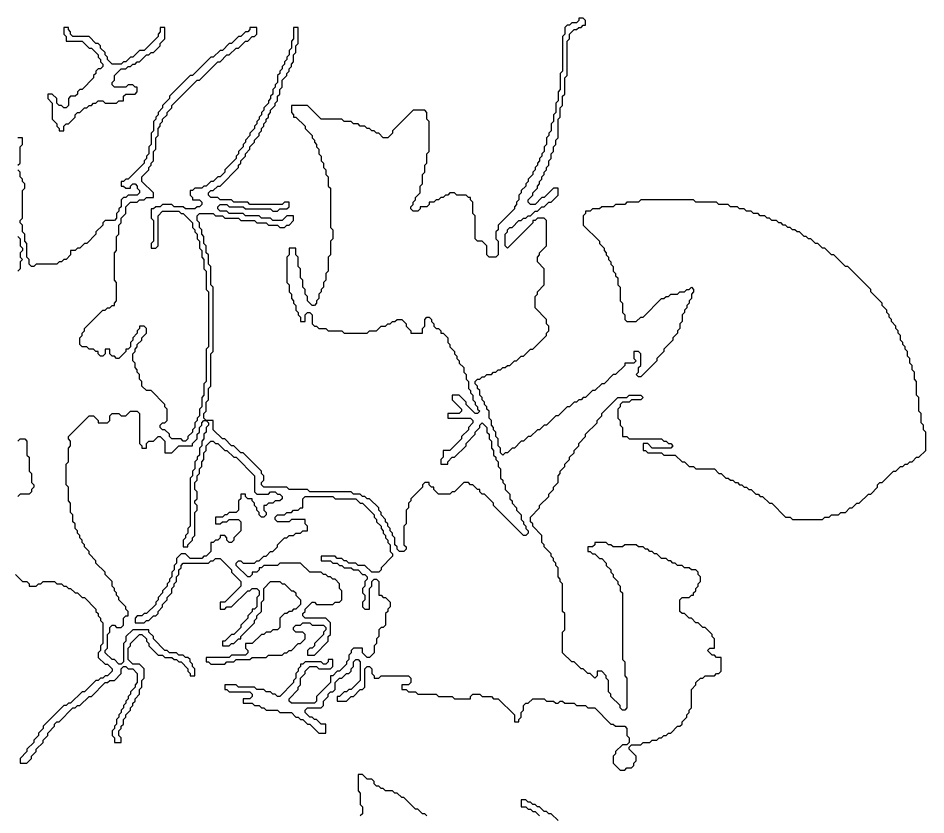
# Model space of a CAD drawing. Header units: metres. Extents: x 0 to 100, y 0 to 128.
# Drawn here: x 84.55 to 94.43, y 13.59 to 22.25 of the extents above; entities that cross this region are included whole.
import ezdxf

# ---------------------------------------------------------------- set-up
doc = ezdxf.new("R2010")
doc.units = ezdxf.units.M

msp = doc.modelspace()

# ---------------------------------------------------------------- linework, layer by layer
for points in [[(84.525, 16.2), (84.6, 16.125), (84.65, 16.125), (84.675, 16.1), (84.675, 16.075), (84.75, 16.075), (84.775, 16.1), (84.8, 16.1), (84.825, 16.125), (84.95, 16.125), (84.975, 16.1), (85.025, 16.1), (85.05, 16.075), (85.075, 16.075), (85.1, 16.05), (85.125, 16.05), (85.175, 16), (85.2, 16), (85.25, 15.95), (85.275, 15.95), (85.4, 15.825), (85.4, 15.8), (85.425, 15.775), (85.425, 15.75), (85.45, 15.725), (85.45, 15.7), (85.475, 15.675), (85.475, 15.45), (85.45, 15.425), (85.45, 15.375), (85.425, 15.35), (85.425, 15.3), (85.5, 15.225), (85.525, 15.225), (85.575, 15.175), (85.575, 15.15), (85.525, 15.1), (85.5, 15.1), (85.475, 15.075), (85.45, 15.075), (85.425, 15.05), (85.4, 15.05), (85.275, 14.925), (85.25, 14.925), (85.125, 14.8), (85.1, 14.8), (85.075, 14.775), (85.05, 14.775), (84.825, 14.55), (84.825, 14.525), (84.775, 14.475), (84.775, 14.45), (84.725, 14.4), (84.725, 14.375), (84.65, 14.3), (84.65, 14.275), (84.575, 14.2), (84.575, 14.15), (84.65, 14.15), (84.7, 14.2), (84.7, 14.225), (84.75, 14.275), (84.75, 14.3), (84.825, 14.375), (84.825, 14.4), (84.875, 14.45), (84.875, 14.475), (84.95, 14.55), (84.95, 14.575), (84.975, 14.6), (85, 14.6), (85.15, 14.75), (85.175, 14.75), (85.2, 14.775), (85.225, 14.775), (85.325, 14.875), (85.35, 14.875), (85.5, 15.025), (85.525, 15.025), (85.55, 15.05), (85.6, 15.05), (85.675, 15.125), (85.675, 15.175), (85.7, 15.2), (85.725, 15.2), (85.75, 15.175), (85.8, 15.175), (85.85, 15.125), (85.85, 15.025), (85.825, 15), (85.825, 14.975), (85.775, 14.925), (85.775, 14.9), (85.75, 14.875), (85.75, 14.85), (85.725, 14.825), (85.725, 14.8), (85.7, 14.775), (85.7, 14.75), (85.675, 14.725), (85.675, 14.7), (85.65, 14.675), (85.65, 14.65), (85.625, 14.625), (85.625, 14.575), (85.6, 14.55), (85.6, 14.525), (85.575, 14.5), (85.575, 14.45), (85.6, 14.425), (85.6, 14.375), (85.675, 14.375), (85.675, 14.425), (85.65, 14.45), (85.65, 14.5), (85.675, 14.525), (85.675, 14.55), (85.7, 14.575), (85.7, 14.625), (85.725, 14.65), (85.725, 14.675), (85.775, 14.725), (85.775, 14.75), (85.8, 14.775), (85.8, 14.8), (85.825, 14.825), (85.825, 14.85), (85.875, 14.9), (85.875, 14.95), (85.9, 14.975), (85.9, 15.05), (85.925, 15.075), (85.925, 15.175), (85.875, 15.225), (85.8, 15.225), (85.75, 15.275), (85.75, 15.4), (85.775, 15.425), (85.775, 15.45), (85.875, 15.55), (85.9, 15.55), (85.95, 15.5), (85.95, 15.475), (85.975, 15.45), (85.975, 15.425), (86.075, 15.325), (86.125, 15.325), (86.15, 15.3), (86.225, 15.3), (86.25, 15.275), (86.275, 15.275), (86.3, 15.25), (86.325, 15.25), (86.4, 15.175), (86.4, 15.15), (86.425, 15.125), (86.425, 15.1), (86.475, 15.1), (86.475, 15.175), (86.45, 15.2), (86.45, 15.225), (86.425, 15.25), (86.425, 15.275), (86.4, 15.3), (86.375, 15.3), (86.35, 15.325), (86.3, 15.325), (86.275, 15.35), (86.2, 15.35), (86.175, 15.375), (86.15, 15.375), (86.025, 15.5), (86.025, 15.525), (85.975, 15.575), (85.975, 15.6), (85.8, 15.6), (85.725, 15.525), (85.725, 15.475), (85.7, 15.45), (85.7, 15.25), (85.675, 15.225), (85.65, 15.225), (85.6, 15.275), (85.575, 15.275), (85.5, 15.35), (85.5, 15.375), (85.525, 15.4), (85.525, 15.55), (85.55, 15.575), (85.55, 15.625), (85.575, 15.65), (85.6, 15.65), (85.625, 15.625), (85.675, 15.625), (85.7, 15.65), (85.7, 15.725), (85.725, 15.75), (85.75, 15.75), (85.75, 15.8), (85.725, 15.825), (85.725, 15.85), (85.65, 15.925), (85.65, 15.95), (85.625, 15.975), (85.625, 16), (85.6, 16.025), (85.6, 16.05), (85.575, 16.075), (85.575, 16.125), (85.5, 16.2), (85.5, 16.225), (85.4, 16.325), (85.4, 16.35), (85.325, 16.425), (85.325, 16.45), (85.275, 16.5), (85.275, 16.525), (85.25, 16.55), (85.25, 16.575), (85.225, 16.6), (85.225, 16.625), (85.2, 16.65), (85.2, 16.675), (85.175, 16.7), (85.175, 16.75), (85.15, 16.775), (85.15, 16.85), (85.125, 16.875), (85.125, 16.975), (85.1, 17), (85.1, 17.15), (85.075, 17.175), (85.075, 17.4), (85.1, 17.425), (85.1, 17.575), (85.125, 17.6), (85.125, 17.65), (85.1, 17.675), (85.1, 17.7), (85.325, 17.925), (85.375, 17.925), (85.425, 17.875), (85.425, 17.85), (85.525, 17.85), (85.55, 17.875), (85.55, 17.925), (85.575, 17.95), (85.65, 17.95), (85.675, 17.925), (85.725, 17.925), (85.775, 17.975), (85.85, 17.975), (85.875, 17.95), (85.875, 17.625), (85.9, 17.6), (85.9, 17.575), (85.95, 17.575), (85.95, 17.625), (85.975, 17.65), (86.025, 17.65), (86.075, 17.7), (86.1, 17.7), (86.15, 17.65), (86.15, 17.525), (86.225, 17.525), (86.3, 17.6), (86.45, 17.6), (86.45, 17.625), (86.5, 17.675), (86.5, 17.725), (86.525, 17.75), (86.525, 17.8), (86.55, 17.825), (86.55, 17.85), (86.575, 17.875), (86.6, 17.875), (86.625, 17.85), (86.625, 17.825), (86.6, 17.8), (86.6, 17.75), (86.575, 17.725), (86.575, 17.675), (86.55, 17.65), (86.55, 17.6), (86.525, 17.575), (86.525, 17.5), (86.5, 17.475), (86.5, 17.45), (86.475, 17.425), (86.475, 17.35), (86.45, 17.325), (86.45, 17.275), (86.425, 17.25), (86.425, 16.725), (86.4, 16.7), (86.4, 16.65), (86.375, 16.625), (86.375, 16.6), (86.35, 16.575), (86.35, 16.5), (86.4, 16.5), (86.4, 16.525), (86.45, 16.575), (86.45, 16.6), (86.475, 16.625), (86.475, 16.875), (86.5, 16.9), (86.5, 16.95), (86.475, 16.975), (86.475, 17), (86.5, 17.025), (86.5, 17.1), (86.475, 17.125), (86.475, 17.2), (86.5, 17.225), (86.5, 17.275), (86.525, 17.3), (86.525, 17.35), (86.55, 17.375), (86.55, 17.425), (86.575, 17.45), (86.575, 17.525), (86.6, 17.55), (86.6, 17.6), (86.65, 17.65), (86.675, 17.65), (86.7, 17.625), (86.725, 17.625), (86.8, 17.55), (86.825, 17.55), (86.9, 17.475), (86.925, 17.475), (87.125, 17.275), (87.125, 17.1), (87.15, 17.075), (87.275, 17.075), (87.3, 17.1), (87.35, 17.1), (87.375, 17.075), (87.4, 17.075), (87.425, 17.05), (87.425, 17.025), (87.4, 17), (87.35, 17), (87.325, 16.975), (87.275, 16.975), (87.25, 16.95), (87.225, 16.95), (87.225, 16.9), (87.25, 16.875), (87.25, 16.85), (87.225, 16.825), (87.2, 16.825), (87.175, 16.85), (87.175, 16.875), (87.15, 16.9), (87.15, 16.925), (87.125, 16.95), (87.125, 16.975), (87.1, 17), (87.1, 17.025), (87.05, 17.025), (87.025, 17.05), (87.025, 17.075), (86.975, 17.075), (86.975, 17.025), (86.95, 17), (86.95, 16.9), (86.925, 16.875), (86.85, 16.875), (86.825, 16.85), (86.8, 16.85), (86.775, 16.825), (86.7, 16.825), (86.7, 16.75), (86.75, 16.75), (86.775, 16.775), (86.825, 16.775), (86.85, 16.8), (86.95, 16.8), (86.975, 16.775), (86.975, 16.675), (86.9, 16.6), (86.9, 16.575), (86.875, 16.55), (86.85, 16.55), (86.825, 16.575), (86.825, 16.6), (86.8, 16.625), (86.75, 16.625), (86.75, 16.6), (86.725, 16.575), (86.7, 16.575), (86.675, 16.55), (86.65, 16.55), (86.65, 16.45), (86.6, 16.4), (86.575, 16.4), (86.55, 16.375), (86.425, 16.375), (86.375, 16.425), (86.325, 16.425), (86.275, 16.375), (86.275, 16.325), (86.25, 16.3), (86.25, 16.25), (86.225, 16.225), (86.225, 16.175), (86.2, 16.15), (86.2, 16.125), (86.175, 16.1), (86.175, 16.075), (86.125, 16.025), (86.125, 16), (86.075, 15.95), (86.075, 15.925), (86.05, 15.9), (86.05, 15.875), (85.95, 15.775), (85.925, 15.775), (85.9, 15.75), (85.85, 15.75), (85.825, 15.725), (85.825, 15.675), (85.925, 15.675), (85.95, 15.7), (85.975, 15.7), (86.025, 15.75), (86.05, 15.75), (86.075, 15.775), (86.075, 15.8), (86.125, 15.85), (86.125, 15.875), (86.175, 15.925), (86.175, 15.95), (86.225, 16), (86.225, 16.05), (86.25, 16.075), (86.25, 16.1), (86.275, 16.125), (86.275, 16.175), (86.3, 16.2), (86.3, 16.25), (86.325, 16.275), (86.325, 16.3), (86.35, 16.325), (86.625, 16.325), (86.65, 16.35), (86.675, 16.35), (86.7, 16.375), (86.75, 16.375), (86.875, 16.25), (86.875, 16.225), (86.975, 16.125), (86.975, 16.075), (86.8, 15.9), (86.75, 15.9), (86.75, 15.825), (86.8, 15.825), (86.825, 15.85), (86.875, 15.85), (87.05, 16.025), (87.075, 16.025), (87.1, 16.05), (87.15, 16.05), (87.175, 16.025), (87.175, 15.975), (87.15, 15.95), (87.15, 15.85), (87.125, 15.825), (87.1, 15.825), (87.1, 15.8), (87.05, 15.75), (87.05, 15.725), (86.975, 15.65), (86.975, 15.625), (86.9, 15.55), (86.875, 15.55), (86.8, 15.475), (86.775, 15.475), (86.775, 15.425), (86.85, 15.425), (86.875, 15.45), (86.9, 15.45), (86.95, 15.5), (86.975, 15.5), (86.975, 15.525), (87.125, 15.675), (87.125, 15.7), (87.15, 15.725), (87.15, 15.75), (87.2, 15.8), (87.2, 15.9), (87.225, 15.925), (87.225, 16.05), (87.3, 16.125), (87.4, 16.125), (87.425, 16.1), (87.45, 16.1), (87.525, 16.025), (87.55, 16.025), (87.575, 16), (87.575, 15.975), (87.625, 15.925), (87.625, 15.875), (87.575, 15.825), (87.55, 15.825), (87.525, 15.8), (87.5, 15.8), (87.475, 15.775), (87.45, 15.775), (87.4, 15.725), (87.4, 15.625), (87.375, 15.6), (87.325, 15.6), (87.3, 15.575), (87.25, 15.575), (87.225, 15.55), (87.2, 15.55), (87.1, 15.45), (87.025, 15.45), (87.025, 15.4), (87.05, 15.375), (87.05, 15.35), (87.025, 15.325), (86.875, 15.325), (86.85, 15.3), (86.6, 15.3), (86.6, 15.25), (86.625, 15.25), (86.65, 15.225), (86.8, 15.225), (86.825, 15.25), (86.9, 15.25), (86.925, 15.275), (87.075, 15.275), (87.1, 15.3), (87.25, 15.3), (87.275, 15.325), (87.425, 15.325), (87.45, 15.35), (87.475, 15.35), (87.5, 15.375), (87.525, 15.375), (87.6, 15.45), (87.625, 15.45), (87.675, 15.5), (87.675, 15.55), (87.65, 15.575), (87.575, 15.575), (87.55, 15.6), (87.55, 15.625), (87.575, 15.65), (87.625, 15.65), (87.65, 15.675), (87.725, 15.675), (87.75, 15.65), (87.875, 15.65), (87.9, 15.625), (87.9, 15.6), (87.875, 15.575), (87.875, 15.55), (87.775, 15.45), (87.775, 15.425), (87.75, 15.4), (87.725, 15.4), (87.7, 15.375), (87.7, 15.325), (87.775, 15.325), (87.925, 15.475), (87.925, 15.525), (87.95, 15.55), (87.95, 15.675), (87.9, 15.725), (87.675, 15.725), (87.65, 15.75), (87.65, 15.775), (87.675, 15.8), (87.675, 15.825), (87.75, 15.9), (87.775, 15.9), (87.8, 15.875), (87.975, 15.875), (88, 15.9), (88.05, 15.9), (88.075, 15.925), (88.075, 16.025), (88.05, 16.05), (88.05, 16.1), (88, 16.15), (87.975, 16.15), (87.95, 16.175), (87.925, 16.175), (87.9, 16.2), (87.875, 16.2), (87.85, 16.225), (87.725, 16.225), (87.625, 16.325), (87.4, 16.325), (87.375, 16.3), (87.225, 16.3), (87.2, 16.275), (87.175, 16.275), (87.175, 16.25), (87.15, 16.225), (87.1, 16.225), (87.1, 16.2), (87.075, 16.175), (87.05, 16.175), (86.925, 16.3), (86.925, 16.325), (86.95, 16.35), (86.975, 16.35), (87, 16.325), (87.125, 16.325), (87.15, 16.35), (87.175, 16.35), (87.225, 16.4), (87.25, 16.4), (87.3, 16.45), (87.325, 16.45), (87.375, 16.5), (87.375, 16.525), (87.45, 16.6), (87.475, 16.6), (87.5, 16.625), (87.55, 16.625), (87.575, 16.65), (87.625, 16.65), (87.65, 16.675), (87.7, 16.675), (87.7, 16.725), (87.675, 16.75), (87.675, 16.8), (87.525, 16.8), (87.5, 16.775), (87.375, 16.775), (87.35, 16.8), (87.35, 16.825), (87.375, 16.85), (87.45, 16.85), (87.475, 16.875), (87.525, 16.875), (87.55, 16.9), (87.6, 16.9), (87.625, 16.925), (87.65, 16.925), (87.65, 17.025), (87.675, 17.05), (87.975, 17.05), (88, 17.025), (88.225, 17.025), (88.275, 16.975), (88.3, 16.975), (88.425, 16.85), (88.425, 16.825), (88.45, 16.8), (88.45, 16.775), (88.5, 16.725), (88.5, 16.7), (88.525, 16.675), (88.525, 16.65), (88.55, 16.625), (88.55, 16.6), (88.575, 16.575), (88.575, 16.55), (88.6, 16.525), (88.6, 16.45), (88.625, 16.425), (88.625, 16.4), (88.5, 16.275), (88.5, 16.25), (88.475, 16.225), (88.4, 16.225), (88.325, 16.3), (88.25, 16.3), (88.225, 16.325), (88.15, 16.325), (88.125, 16.35), (88.1, 16.35), (88.075, 16.375), (88.025, 16.375), (88, 16.4), (87.85, 16.4), (87.85, 16.35), (87.95, 16.35), (87.975, 16.325), (88.025, 16.325), (88.05, 16.3), (88.075, 16.3), (88.1, 16.275), (88.175, 16.275), (88.2, 16.25), (88.25, 16.25), (88.3, 16.2), (88.325, 16.2), (88.35, 16.175), (88.35, 16.15), (88.325, 16.125), (88.325, 16.075), (88.3, 16.05), (88.3, 16), (88.325, 15.975), (88.325, 15.925), (88.3, 15.9), (88.3, 15.85), (88.325, 15.825), (88.375, 15.825), (88.375, 16.05), (88.4, 16.075), (88.4, 16.125), (88.425, 16.15), (88.45, 16.15), (88.475, 16.125), (88.475, 15.975), (88.5, 15.975), (88.525, 15.95), (88.55, 15.95), (88.6, 15.9), (88.6, 15.85), (88.575, 15.825), (88.575, 15.8), (88.55, 15.775), (88.55, 15.65), (88.525, 15.625), (88.5, 15.625), (88.475, 15.6), (88.475, 15.525), (88.45, 15.5), (88.45, 15.45), (88.425, 15.425), (88.425, 15.35), (88.375, 15.3), (88.35, 15.3), (88.3, 15.35), (88.3, 15.4), (88.2, 15.4), (88.175, 15.375), (88.175, 15.35), (88.15, 15.325), (88.15, 15.275), (88.125, 15.25), (88.125, 15.225), (88.05, 15.15), (88.025, 15.15), (87.975, 15.1), (87.95, 15.1), (87.95, 15.025), (87.8, 14.875), (87.8, 14.825), (87.775, 14.8), (87.525, 14.8), (87.5, 14.825), (87.5, 14.85), (87.6, 14.95), (87.6, 14.975), (87.625, 15), (87.625, 15.075), (87.675, 15.125), (87.675, 15.15), (87.725, 15.2), (87.8, 15.2), (87.825, 15.175), (87.95, 15.175), (87.975, 15.2), (87.975, 15.275), (87.925, 15.275), (87.925, 15.25), (87.9, 15.225), (87.875, 15.225), (87.85, 15.25), (87.675, 15.25), (87.65, 15.225), (87.625, 15.225), (87.625, 15.2), (87.6, 15.175), (87.6, 15.15), (87.575, 15.125), (87.575, 15.075), (87.55, 15.05), (87.55, 15.025), (87.4, 14.875), (87.375, 14.875), (87.35, 14.9), (87.325, 14.9), (87.3, 14.925), (87.25, 14.925), (87.225, 14.95), (87.15, 14.95), (87.125, 14.975), (86.95, 14.975), (86.925, 15), (86.8, 15), (86.8, 14.95), (86.825, 14.95), (86.85, 14.925), (87.075, 14.925), (87.1, 14.9), (87.1, 14.875), (87.075, 14.85), (87, 14.85), (87, 14.8), (87.1, 14.8), (87.125, 14.775), (87.175, 14.775), (87.2, 14.75), (87.225, 14.75), (87.25, 14.725), (87.375, 14.725), (87.4, 14.7), (87.525, 14.7), (87.575, 14.65), (87.6, 14.65), (87.625, 14.625), (87.65, 14.625), (87.7, 14.575), (87.725, 14.575), (87.825, 14.475), (87.9, 14.475), (87.9, 14.575), (87.85, 14.575), (87.8, 14.625), (87.775, 14.625), (87.75, 14.65), (87.725, 14.65), (87.675, 14.7), (87.675, 14.725), (87.7, 14.75), (87.85, 14.75), (87.875, 14.775), (87.875, 14.825), (87.925, 14.875), (87.925, 14.9), (87.95, 14.925), (87.975, 14.925), (88, 14.95), (88, 15.025), (88.05, 15.075), (88.075, 15.075), (88.125, 15.125), (88.15, 15.125), (88.175, 15.15), (88.175, 15.175), (88.2, 15.2), (88.2, 15.25), (88.225, 15.275), (88.25, 15.275), (88.275, 15.25), (88.275, 15.05), (88.175, 14.95), (88.15, 14.95), (88.125, 14.925), (88.1, 14.925), (88.05, 14.875), (88.025, 14.875), (88.025, 14.825), (88.125, 14.825), (88.175, 14.875), (88.2, 14.875), (88.275, 14.95), (88.3, 14.95), (88.325, 14.975), (88.325, 15.175), (88.35, 15.2), (88.375, 15.2), (88.4, 15.175), (88.4, 15.125), (88.425, 15.1), (88.425, 15.075), (88.475, 15.075), (88.5, 15.1), (88.8, 15.1), (88.825, 15.075), (88.825, 15.025), (88.8, 15), (88.725, 15), (88.725, 14.95), (88.775, 14.95), (88.8, 14.925), (88.875, 14.925), (88.9, 14.9), (89.1, 14.9), (89.125, 14.875), (89.275, 14.875), (89.3, 14.85), (89.475, 14.85), (89.475, 14.875), (89.5, 14.9), (89.575, 14.9), (89.6, 14.875), (89.7, 14.875), (89.725, 14.85), (89.775, 14.85), (89.95, 14.675), (89.95, 14.6), (90, 14.6), (90, 14.625), (90.025, 14.65), (90.025, 14.7), (90.05, 14.725), (90.05, 14.775), (90.075, 14.8), (90.1, 14.8), (90.15, 14.85), (90.275, 14.85), (90.3, 14.825), (90.375, 14.825), (90.4, 14.8), (90.425, 14.8), (90.45, 14.825), (90.475, 14.825), (90.5, 14.8), (90.6, 14.8), (90.625, 14.775), (90.725, 14.775), (90.75, 14.75), (90.825, 14.75), (91, 14.575), (91.025, 14.575), (91.05, 14.55), (91.15, 14.55), (91.175, 14.525), (91.175, 14.45), (91.2, 14.425), (91.2, 14.375), (91.175, 14.35), (91.125, 14.35), (91.05, 14.275), (91.05, 14.25), (91.025, 14.225), (91.025, 14.15), (91.1, 14.075), (91.15, 14.075), (91.175, 14.1), (91.225, 14.1), (91.25, 14.125), (91.25, 14.15), (91.275, 14.175), (91.275, 14.225), (91.2, 14.3), (91.2, 14.325), (91.225, 14.35), (91.325, 14.35), (91.35, 14.375), (91.425, 14.375), (91.45, 14.4), (91.5, 14.4), (91.525, 14.425), (91.55, 14.425), (91.575, 14.45), (91.6, 14.45), (91.625, 14.475), (91.65, 14.475), (91.725, 14.55), (91.75, 14.55), (91.775, 14.575), (91.775, 14.6), (91.825, 14.65), (91.825, 14.675), (91.85, 14.7), (91.85, 14.725), (91.875, 14.75), (91.875, 14.95), (91.925, 15), (91.925, 15.025), (91.975, 15.075), (92, 15.075), (92.025, 15.1), (92.125, 15.1), (92.15, 15.125), (92.175, 15.125), (92.2, 15.15), (92.2, 15.3), (92.15, 15.3), (92.125, 15.325), (92.1, 15.325), (92.05, 15.375), (92.075, 15.4), (92.125, 15.4), (92.125, 15.5), (92.1, 15.525), (92.1, 15.55), (92.025, 15.625), (92, 15.625), (91.95, 15.675), (91.925, 15.675), (91.875, 15.725), (91.85, 15.725), (91.8, 15.775), (91.775, 15.775), (91.75, 15.8), (91.75, 15.925), (91.775, 15.95), (91.85, 15.95), (91.875, 15.975), (91.9, 15.975), (91.9, 16), (91.925, 16.025), (91.925, 16.05), (91.95, 16.075), (91.95, 16.1), (91.975, 16.125), (91.975, 16.175), (91.95, 16.2), (91.95, 16.225), (91.925, 16.25), (91.875, 16.25), (91.85, 16.275), (91.8, 16.275), (91.775, 16.3), (91.725, 16.3), (91.7, 16.325), (91.675, 16.325), (91.65, 16.35), (91.625, 16.35), (91.6, 16.375), (91.55, 16.375), (91.5, 16.425), (91.475, 16.425), (91.45, 16.45), (91.425, 16.45), (91.4, 16.475), (91.375, 16.475), (91.35, 16.5), (91.3, 16.5), (91.275, 16.525), (91.15, 16.525), (91.125, 16.5), (91.025, 16.5), (91, 16.525), (90.975, 16.525), (90.95, 16.55), (90.825, 16.55), (90.825, 16.525), (90.8, 16.5), (90.75, 16.5), (90.75, 16.45), (90.775, 16.45), (90.8, 16.425), (90.825, 16.425), (90.875, 16.375), (90.9, 16.375), (90.95, 16.325), (90.95, 16.3), (91, 16.25), (91, 16.225), (91.025, 16.2), (91.025, 16.175), (91.075, 16.125), (91.075, 16.1), (91.1, 16.075), (91.1, 16.025), (91.125, 16), (91.125, 15.275), (91.15, 15.25), (91.15, 15.1), (91.175, 15.075), (91.175, 14.75), (91.15, 14.725), (91.125, 14.725), (91.1, 14.75), (91.1, 14.775), (91, 14.875), (91, 14.9), (90.975, 14.925), (90.975, 15.05), (90.95, 15.075), (90.95, 15.1), (90.9, 15.15), (90.85, 15.15), (90.85, 15.1), (90.825, 15.075), (90.775, 15.125), (90.75, 15.125), (90.7, 15.175), (90.675, 15.175), (90.6, 15.25), (90.575, 15.25), (90.475, 15.35), (90.475, 15.575), (90.5, 15.6), (90.5, 15.775), (90.475, 15.8), (90.475, 16.1), (90.45, 16.125), (90.45, 16.15), (90.425, 16.175), (90.425, 16.275), (90.4, 16.3), (90.4, 16.325), (90.375, 16.35), (90.375, 16.375), (90.35, 16.4), (90.35, 16.425), (90.275, 16.5), (90.275, 16.525), (90.25, 16.55), (90.25, 16.625), (90.15, 16.725), (90.15, 16.75), (90.125, 16.775), (90.125, 16.825), (90.225, 16.925), (90.225, 16.95), (90.325, 17.05), (90.325, 17.075), (90.375, 17.125), (90.375, 17.15), (90.425, 17.2), (90.425, 17.275), (90.45, 17.3), (90.45, 17.325), (90.5, 17.375), (90.5, 17.4), (90.55, 17.45), (90.55, 17.475), (90.6, 17.525), (90.6, 17.55), (90.65, 17.6), (90.65, 17.625), (90.725, 17.7), (90.725, 17.725), (90.85, 17.85), (90.85, 17.875), (90.9, 17.925), (90.9, 17.95), (91.075, 18.125), (91.175, 18.125), (91.2, 18.15), (91.325, 18.15), (91.35, 18.125), (91.325, 18.1), (91.225, 18.1), (91.2, 18.075), (91.125, 18.075), (91.1, 18.05), (91.1, 18.025), (91.075, 18), (91.075, 17.9), (91.1, 17.875), (91.1, 17.825), (91.125, 17.8), (91.125, 17.7), (91.175, 17.7), (91.2, 17.675), (91.55, 17.675), (91.575, 17.65), (91.6, 17.65), (91.625, 17.625), (91.65, 17.625), (91.675, 17.6), (91.65, 17.575), (91.45, 17.575), (91.4, 17.625), (91.35, 17.625), (91.35, 17.55), (91.375, 17.55), (91.4, 17.525), (91.55, 17.525), (91.575, 17.5), (91.7, 17.5), (91.775, 17.425), (91.8, 17.425), (91.85, 17.375), (91.9, 17.375), (91.925, 17.35), (92.125, 17.35), (92.175, 17.3), (92.2, 17.3), (92.25, 17.25), (92.275, 17.25), (92.3, 17.225), (92.325, 17.225), (92.35, 17.2), (92.375, 17.2), (92.4, 17.175), (92.425, 17.175), (92.45, 17.15), (92.475, 17.15), (92.5, 17.125), (92.525, 17.125), (92.575, 17.075), (92.6, 17.075), (92.625, 17.05), (92.65, 17.05), (92.725, 16.975), (92.75, 16.975), (92.9, 16.825), (92.95, 16.825), (92.975, 16.8), (93.3, 16.8), (93.325, 16.825), (93.375, 16.825), (93.4, 16.85), (93.475, 16.85), (93.5, 16.875), (93.55, 16.875), (93.6, 16.925), (93.625, 16.925), (93.675, 16.975), (93.7, 16.975), (93.8, 17.075), (93.825, 17.075), (93.9, 17.15), (93.9, 17.175), (93.925, 17.2), (93.95, 17.2), (94.075, 17.325), (94.1, 17.325), (94.15, 17.375), (94.175, 17.375), (94.2, 17.4), (94.225, 17.4), (94.25, 17.425), (94.275, 17.425), (94.325, 17.475), (94.35, 17.475), (94.425, 17.55), (94.425, 17.75), (94.4, 17.775), (94.4, 17.825), (94.375, 17.85), (94.375, 17.95), (94.35, 17.975), (94.35, 18.125), (94.325, 18.15), (94.325, 18.3), (94.3, 18.325), (94.3, 18.4), (94.275, 18.425), (94.275, 18.475), (94.25, 18.5), (94.25, 18.55), (94.225, 18.575), (94.225, 18.625), (94.2, 18.65), (94.2, 18.675), (94.175, 18.7), (94.175, 18.725), (94.15, 18.75), (94.15, 18.8), (94.125, 18.825), (94.125, 18.85), (94.1, 18.875), (94.1, 18.9), (94.05, 18.95), (94.05, 18.975), (94.025, 19), (94.025, 19.025), (94, 19.05), (94, 19.075), (93.95, 19.125), (93.95, 19.15), (93.825, 19.275), (93.825, 19.3), (93.575, 19.55), (93.55, 19.55), (93.425, 19.675), (93.4, 19.675), (93.325, 19.75), (93.3, 19.75), (93.25, 19.8), (93.225, 19.8), (93.175, 19.85), (93.15, 19.85), (93.125, 19.875), (93.1, 19.875), (93.05, 19.925), (93.025, 19.925), (93, 19.95), (92.975, 19.95), (92.95, 19.975), (92.925, 19.975), (92.9, 20), (92.875, 20), (92.85, 20.025), (92.825, 20.025), (92.8, 20.05), (92.75, 20.05), (92.725, 20.075), (92.7, 20.075), (92.675, 20.1), (92.625, 20.1), (92.6, 20.125), (92.55, 20.125), (92.525, 20.15), (92.475, 20.15), (92.45, 20.175), (92.4, 20.175), (92.375, 20.2), (92.3, 20.2), (92.275, 20.225), (92.175, 20.225), (92.15, 20.25), (91.925, 20.25), (91.9, 20.275), (91.325, 20.275), (91.3, 20.25), (91.175, 20.25), (91.15, 20.225), (91.05, 20.225), (91.025, 20.2), (90.9, 20.2), (90.875, 20.175), (90.8, 20.175), (90.775, 20.15), (90.725, 20.15), (90.725, 20.125), (90.7, 20.1), (90.7, 20), (90.875, 19.825), (90.875, 19.8), (90.925, 19.75), (90.925, 19.725), (90.95, 19.7), (90.95, 19.675), (90.975, 19.65), (90.975, 19.625), (91, 19.6), (91, 19.575), (91.025, 19.55), (91.025, 19.5), (91.05, 19.475), (91.05, 19.45), (91.075, 19.425), (91.075, 19.35), (91.1, 19.325), (91.1, 19.175), (91.125, 19.15), (91.125, 19.05), (91.15, 19.025), (91.15, 18.975), (91.175, 18.95), (91.275, 18.95), (91.325, 19), (91.35, 19), (91.55, 19.2), (91.575, 19.2), (91.6, 19.225), (91.625, 19.225), (91.65, 19.25), (91.725, 19.25), (91.75, 19.275), (91.8, 19.275), (91.825, 19.3), (91.85, 19.3), (91.875, 19.325), (91.9, 19.3), (91.9, 19.275), (91.875, 19.25), (91.875, 19.2), (91.85, 19.175), (91.85, 19.15), (91.825, 19.125), (91.825, 19.1), (91.8, 19.075), (91.8, 19.05), (91.775, 19.025), (91.775, 18.95), (91.75, 18.925), (91.75, 18.875), (91.725, 18.85), (91.725, 18.825), (91.675, 18.775), (91.675, 18.75), (91.575, 18.65), (91.575, 18.625), (91.5, 18.55), (91.5, 18.525), (91.325, 18.35), (91.3, 18.35), (91.275, 18.375), (91.3, 18.4), (91.3, 18.45), (91.325, 18.475), (91.325, 18.6), (91.3, 18.625), (91.25, 18.625), (91.25, 18.55), (91.275, 18.525), (91.25, 18.5), (91.15, 18.5), (91.15, 18.475), (91.05, 18.375), (91.025, 18.375), (90.925, 18.275), (90.9, 18.275), (90.825, 18.2), (90.8, 18.2), (90.725, 18.125), (90.7, 18.125), (90.675, 18.1), (90.65, 18.1), (90.625, 18.075), (90.6, 18.075), (90.55, 18.025), (90.525, 18.025), (90.425, 17.925), (90.4, 17.925), (90.3, 17.825), (90.275, 17.825), (90.225, 17.775), (90.2, 17.775), (90.125, 17.7), (90.1, 17.7), (90.05, 17.65), (90.025, 17.65), (89.95, 17.575), (89.925, 17.575), (89.875, 17.525), (89.85, 17.525), (89.825, 17.5), (89.8, 17.525), (89.8, 17.575), (89.775, 17.6), (89.775, 17.675), (89.75, 17.7), (89.75, 17.75), (89.725, 17.775), (89.725, 17.8), (89.7, 17.825), (89.7, 17.875), (89.675, 17.9), (89.675, 17.975), (89.65, 18), (89.65, 18.025), (89.625, 18.05), (89.625, 18.075), (89.6, 18.1), (89.6, 18.125), (89.575, 18.15), (89.575, 18.2), (89.55, 18.225), (89.55, 18.25), (89.525, 18.275), (89.525, 18.3), (89.55, 18.325), (89.575, 18.325), (89.6, 18.35), (89.625, 18.35), (89.65, 18.375), (89.7, 18.375), (89.725, 18.4), (89.75, 18.4), (89.775, 18.425), (89.8, 18.425), (89.825, 18.45), (89.85, 18.45), (89.875, 18.475), (89.9, 18.475), (89.95, 18.525), (89.975, 18.525), (90.025, 18.575), (90.05, 18.575), (90.125, 18.65), (90.15, 18.65), (90.3, 18.8), (90.3, 18.825), (90.325, 18.85), (90.325, 18.9), (90.3, 18.925), (90.3, 18.975), (90.175, 19.1), (90.175, 19.225), (90.2, 19.25), (90.2, 19.275), (90.275, 19.35), (90.275, 19.525), (90.2, 19.6), (90.2, 19.65), (90.225, 19.675), (90.225, 19.7), (90.3, 19.775), (90.3, 20.05), (90.275, 20.075), (90.2, 20.075), (90.175, 20.05), (90.15, 20.05), (90.15, 20.025), (89.875, 19.75), (89.85, 19.775), (89.85, 19.9), (89.875, 19.925), (89.875, 19.95), (89.9, 19.975), (89.925, 19.975), (90, 20.05), (90.025, 20.05), (90.05, 20.075), (90.075, 20.075), (90.1, 20.1), (90.125, 20.1), (90.175, 20.15), (90.2, 20.15), (90.25, 20.2), (90.275, 20.2), (90.325, 20.25), (90.35, 20.25), (90.425, 20.325), (90.425, 20.4), (90.375, 20.4), (90.275, 20.3), (90.25, 20.3), (90.175, 20.225), (90.125, 20.225), (90.1, 20.25), (90.1, 20.275), (90.15, 20.325), (90.15, 20.35), (90.2, 20.4), (90.2, 20.425), (90.225, 20.45), (90.225, 20.475), (90.25, 20.5), (90.25, 20.525), (90.275, 20.55), (90.275, 20.575), (90.3, 20.6), (90.3, 20.625), (90.325, 20.65), (90.325, 20.7), (90.35, 20.725), (90.35, 20.775), (90.375, 20.8), (90.375, 20.85), (90.4, 20.875), (90.4, 20.925), (90.425, 20.95), (90.425, 21.15), (90.45, 21.175), (90.45, 21.275), (90.475, 21.3), (90.475, 21.4), (90.5, 21.425), (90.5, 21.6), (90.525, 21.625), (90.525, 22), (90.55, 22.025), (90.55, 22.075), (90.6, 22.125), (90.625, 22.125), (90.65, 22.15), (90.675, 22.15), (90.7, 22.175), (90.725, 22.175), (90.725, 22.225), (90.7, 22.25), (90.65, 22.25), (90.65, 22.225), (90.625, 22.2), (90.575, 22.2), (90.55, 22.175), (90.525, 22.175), (90.5, 22.15), (90.5, 22.075), (90.475, 22.05), (90.475, 21.675), (90.45, 21.65), (90.45, 21.475), (90.425, 21.45), (90.425, 21.35), (90.4, 21.325), (90.4, 21.225), (90.375, 21.2), (90.375, 21.125), (90.35, 21.1), (90.35, 21.025), (90.325, 21), (90.325, 20.975), (90.3, 20.95), (90.3, 20.875), (90.275, 20.85), (90.275, 20.8), (90.25, 20.775), (90.25, 20.75), (90.225, 20.725), (90.225, 20.7), (90.2, 20.675), (90.2, 20.65), (90.175, 20.625), (90.175, 20.6), (90.15, 20.575), (90.15, 20.55), (90.1, 20.5), (90.1, 20.475), (90.075, 20.45), (90.075, 20.425), (90.025, 20.375), (90.025, 20.35), (90, 20.325), (90, 20.275), (89.975, 20.25), (89.975, 20.225), (89.95, 20.2), (89.95, 20.175), (89.775, 20), (89.775, 19.95), (89.75, 19.925), (89.75, 19.85), (89.775, 19.825), (89.775, 19.675), (89.75, 19.65), (89.675, 19.65), (89.65, 19.675), (89.65, 19.775), (89.6, 19.825), (89.55, 19.825), (89.525, 19.85), (89.525, 20.1), (89.5, 20.125), (89.5, 20.25), (89.475, 20.275), (89.475, 20.3), (89.45, 20.3), (89.425, 20.325), (89.325, 20.325), (89.3, 20.35), (89.25, 20.35), (89.225, 20.325), (89.2, 20.325), (89.175, 20.3), (89.15, 20.3), (89.125, 20.275), (89.1, 20.275), (89.075, 20.25), (89.025, 20.25), (89.025, 20.225), (89, 20.2), (88.925, 20.2), (88.925, 20.175), (88.9, 20.15), (88.85, 20.15), (88.825, 20.175), (88.825, 20.2), (88.85, 20.225), (88.85, 20.25), (88.875, 20.275), (88.875, 20.3), (88.925, 20.35), (88.925, 20.425), (88.95, 20.45), (88.95, 20.55), (88.975, 20.575), (88.975, 20.65), (89, 20.675), (89, 20.775), (89.025, 20.8), (89.025, 21.125), (89, 21.15), (89, 21.225), (88.975, 21.25), (88.85, 21.25), (88.625, 21.025), (88.625, 21), (88.575, 20.95), (88.525, 20.95), (88.475, 21), (88.45, 21), (88.425, 21.025), (88.4, 21.025), (88.375, 21.05), (88.35, 21.05), (88.325, 21.075), (88.275, 21.075), (88.25, 21.1), (88.2, 21.1), (88.175, 21.125), (88.1, 21.125), (88.075, 21.15), (87.85, 21.15), (87.7, 21.3), (87.525, 21.3), (87.525, 21.225), (87.55, 21.2), (87.55, 21.175), (87.575, 21.175), (87.675, 21.075), (87.675, 21.05), (87.75, 20.975), (87.75, 20.95), (87.775, 20.925), (87.775, 20.9), (87.8, 20.875), (87.8, 20.85), (87.825, 20.825), (87.825, 20.775), (87.85, 20.75), (87.85, 20.7), (87.875, 20.675), (87.875, 20.625), (87.9, 20.6), (87.9, 20.55), (87.925, 20.525), (87.925, 20.425), (87.95, 20.4), (87.95, 19.975), (87.975, 19.95), (87.975, 19.85), (87.95, 19.825), (87.95, 19.675), (87.925, 19.65), (87.925, 19.5), (87.9, 19.475), (87.9, 19.4), (87.875, 19.375), (87.875, 19.325), (87.85, 19.3), (87.85, 19.275), (87.825, 19.25), (87.825, 19.2), (87.8, 19.175), (87.8, 19.15), (87.775, 19.125), (87.75, 19.125), (87.7, 19.175), (87.7, 19.225), (87.675, 19.25), (87.675, 19.3), (87.65, 19.325), (87.65, 19.4), (87.625, 19.425), (87.625, 19.525), (87.6, 19.55), (87.6, 19.65), (87.575, 19.675), (87.575, 19.75), (87.5, 19.75), (87.5, 19.675), (87.475, 19.65), (87.475, 19.375), (87.5, 19.35), (87.5, 19.275), (87.525, 19.25), (87.525, 19.2), (87.55, 19.175), (87.55, 19.15), (87.575, 19.125), (87.575, 19.075), (87.6, 19.05), (87.6, 19.025), (87.625, 19), (87.625, 18.95), (87.675, 18.95), (87.675, 19.025), (87.7, 19.05), (87.725, 19.05), (87.75, 19.025), (87.75, 18.925), (87.775, 18.9), (87.8, 18.9), (87.825, 18.875), (87.9, 18.875), (87.925, 18.85), (88.075, 18.85), (88.1, 18.825), (88.35, 18.825), (88.375, 18.85), (88.45, 18.85), (88.5, 18.9), (88.55, 18.9), (88.575, 18.925), (88.6, 18.925), (88.625, 18.95), (88.65, 18.95), (88.675, 18.975), (88.725, 18.975), (88.775, 18.925), (88.775, 18.9), (88.825, 18.85), (88.825, 18.825), (88.95, 18.825), (88.95, 18.875), (88.975, 18.9), (88.975, 18.975), (89, 19), (89.025, 19), (89.05, 18.975), (89.05, 18.95), (89.075, 18.925), (89.075, 18.9), (89.1, 18.875), (89.125, 18.875), (89.15, 18.85), (89.15, 18.825), (89.175, 18.825), (89.225, 18.775), (89.225, 18.725), (89.25, 18.7), (89.25, 18.675), (89.3, 18.625), (89.3, 18.6), (89.325, 18.575), (89.325, 18.55), (89.35, 18.525), (89.35, 18.5), (89.4, 18.45), (89.4, 18.4), (89.425, 18.375), (89.425, 18.325), (89.45, 18.3), (89.45, 18.225), (89.475, 18.2), (89.475, 18.175), (89.5, 18.15), (89.5, 18.1), (89.525, 18.075), (89.525, 18.05), (89.55, 18.025), (89.55, 18), (89.575, 17.975), (89.55, 17.95), (89.525, 17.95), (89.425, 18.05), (89.425, 18.075), (89.35, 18.15), (89.275, 18.15), (89.275, 18.1), (89.375, 18), (89.375, 17.975), (89.35, 17.95), (89.225, 17.95), (89.225, 17.9), (89.475, 17.9), (89.5, 17.875), (89.5, 17.85), (89.45, 17.8), (89.45, 17.775), (89.375, 17.7), (89.375, 17.675), (89.25, 17.55), (89.175, 17.55), (89.175, 17.475), (89.15, 17.45), (89.15, 17.4), (89.225, 17.4), (89.225, 17.425), (89.275, 17.475), (89.3, 17.475), (89.425, 17.6), (89.425, 17.625), (89.525, 17.725), (89.525, 17.75), (89.575, 17.8), (89.575, 17.825), (89.6, 17.85), (89.65, 17.8), (89.65, 17.75), (89.675, 17.725), (89.675, 17.675), (89.7, 17.65), (89.7, 17.575), (89.725, 17.55), (89.725, 17.5), (89.75, 17.475), (89.75, 17.45), (89.775, 17.425), (89.775, 17.375), (89.8, 17.35), (89.8, 17.25), (89.825, 17.225), (89.825, 17.2), (89.85, 17.175), (89.85, 17.125), (89.9, 17.075), (89.9, 17.025), (89.925, 17), (89.925, 16.975), (89.975, 16.925), (89.975, 16.9), (90.025, 16.85), (90.025, 16.8), (90.05, 16.775), (90.05, 16.75), (90.075, 16.725), (90.075, 16.7), (90.1, 16.675), (90.1, 16.65), (90.075, 16.625), (90.05, 16.625), (89.725, 16.95), (89.725, 16.975), (89.625, 17.075), (89.6, 17.075), (89.575, 17.1), (89.575, 17.125), (89.55, 17.125), (89.5, 17.175), (89.475, 17.175), (89.45, 17.2), (89.4, 17.2), (89.3, 17.1), (89.275, 17.1), (89.25, 17.075), (89.125, 17.075), (89.075, 17.125), (89.075, 17.15), (89.05, 17.15), (89.025, 17.175), (89.025, 17.2), (88.975, 17.2), (88.95, 17.175), (88.95, 17.15), (88.825, 17.025), (88.825, 17), (88.8, 16.975), (88.8, 16.925), (88.775, 16.9), (88.775, 16.75), (88.75, 16.725), (88.75, 16.525), (88.775, 16.5), (88.775, 16.475), (88.75, 16.45), (88.7, 16.45), (88.675, 16.475), (88.675, 16.5), (88.65, 16.525), (88.65, 16.6), (88.625, 16.625), (88.625, 16.65), (88.6, 16.675), (88.6, 16.7), (88.575, 16.725), (88.575, 16.75), (88.55, 16.775), (88.55, 16.8), (88.5, 16.85), (88.5, 16.875), (88.475, 16.9), (88.475, 16.925), (88.375, 17.025), (88.35, 17.025), (88.325, 17.05), (88.3, 17.05), (88.275, 17.075), (88.2, 17.075), (88.175, 17.1), (87.725, 17.1), (87.7, 17.125), (87.5, 17.125), (87.475, 17.15), (87.225, 17.15), (87.2, 17.175), (87.2, 17.2), (87.225, 17.225), (87.225, 17.275), (87.2, 17.3), (87.2, 17.325), (87, 17.525), (86.975, 17.525), (86.9, 17.6), (86.875, 17.6), (86.8, 17.675), (86.775, 17.675), (86.675, 17.775), (86.675, 17.875), (86.6, 17.875), (86.575, 17.9), (86.575, 17.95), (86.6, 17.975), (86.6, 18.075), (86.625, 18.1), (86.625, 18.225), (86.65, 18.25), (86.65, 18.6), (86.675, 18.625), (86.675, 19.325), (86.65, 19.35), (86.65, 19.55), (86.625, 19.575), (86.625, 19.675), (86.6, 19.7), (86.6, 19.775), (86.575, 19.8), (86.575, 19.875), (86.55, 19.9), (86.55, 19.95), (86.525, 19.975), (86.525, 20.025), (86.5, 20.05), (86.5, 20.1), (86.525, 20.125), (86.675, 20.125), (86.7, 20.1), (86.775, 20.1), (86.8, 20.075), (86.95, 20.075), (86.975, 20.05), (87.125, 20.05), (87.15, 20.025), (87.25, 20.025), (87.275, 20), (87.375, 20), (87.4, 19.975), (87.45, 19.975), (87.475, 20), (87.5, 20), (87.55, 20.05), (87.55, 20.1), (87.475, 20.1), (87.425, 20.05), (87.325, 20.05), (87.3, 20.075), (87.2, 20.075), (87.175, 20.1), (87.025, 20.1), (87, 20.125), (86.85, 20.125), (86.825, 20.15), (86.75, 20.15), (86.725, 20.175), (86.725, 20.2), (86.75, 20.225), (86.825, 20.225), (86.85, 20.2), (87, 20.2), (87.025, 20.175), (87.3, 20.175), (87.325, 20.15), (87.375, 20.15), (87.4, 20.175), (87.475, 20.175), (87.5, 20.2), (87.5, 20.25), (87.45, 20.25), (87.425, 20.225), (87.075, 20.225), (87.05, 20.25), (86.9, 20.25), (86.875, 20.275), (86.75, 20.275), (86.725, 20.3), (86.65, 20.3), (86.625, 20.325), (86.625, 20.35), (86.65, 20.375), (86.675, 20.375), (86.725, 20.425), (86.75, 20.425), (86.95, 20.625), (86.95, 20.65), (86.975, 20.675), (86.975, 20.7), (87.025, 20.75), (87.025, 20.775), (87.075, 20.825), (87.075, 20.85), (87.125, 20.9), (87.125, 20.925), (87.175, 20.975), (87.175, 21), (87.2, 21.025), (87.2, 21.05), (87.225, 21.075), (87.225, 21.1), (87.25, 21.125), (87.25, 21.15), (87.275, 21.175), (87.275, 21.2), (87.3, 21.225), (87.3, 21.25), (87.35, 21.3), (87.35, 21.325), (87.375, 21.35), (87.375, 21.4), (87.4, 21.425), (87.4, 21.475), (87.425, 21.5), (87.425, 21.575), (87.475, 21.625), (87.475, 21.65), (87.5, 21.675), (87.5, 21.7), (87.525, 21.725), (87.525, 21.75), (87.55, 21.775), (87.55, 21.85), (87.575, 21.875), (87.575, 21.95), (87.6, 21.975), (87.6, 22.15), (87.55, 22.15), (87.55, 22.025), (87.525, 22), (87.525, 21.925), (87.5, 21.9), (87.5, 21.85), (87.475, 21.825), (87.475, 21.8), (87.45, 21.775), (87.45, 21.75), (87.425, 21.725), (87.425, 21.7), (87.4, 21.675), (87.4, 21.65), (87.375, 21.625), (87.375, 21.55), (87.35, 21.525), (87.35, 21.5), (87.325, 21.475), (87.325, 21.425), (87.3, 21.4), (87.3, 21.375), (87.275, 21.35), (87.275, 21.325), (87.225, 21.275), (87.225, 21.25), (87.2, 21.225), (87.2, 21.2), (87.175, 21.175), (87.175, 21.15), (87.15, 21.125), (87.15, 21.1), (87.125, 21.075), (87.125, 21.05), (87.075, 21), (87.075, 20.975), (87.025, 20.925), (87.025, 20.9), (87, 20.875), (87, 20.85), (86.95, 20.8), (86.95, 20.775), (86.925, 20.75), (86.925, 20.725), (86.8, 20.6), (86.8, 20.575), (86.75, 20.525), (86.725, 20.525), (86.675, 20.475), (86.65, 20.475), (86.6, 20.425), (86.575, 20.425), (86.55, 20.4), (86.475, 20.4), (86.45, 20.375), (86.425, 20.375), (86.425, 20.325), (86.45, 20.3), (86.45, 20.275), (86.525, 20.275), (86.55, 20.25), (86.55, 20.225), (86.525, 20.2), (86.5, 20.2), (86.475, 20.175), (86.375, 20.175), (86.35, 20.2), (86.25, 20.2), (86.225, 20.225), (86.125, 20.225), (86.1, 20.2), (86.05, 20.2), (86.025, 20.175), (86, 20.175), (86, 20.075), (86.025, 20.05), (86.025, 19.825), (86, 19.8), (86, 19.75), (86.05, 19.75), (86.075, 19.775), (86.075, 20.1), (86.125, 20.15), (86.3, 20.15), (86.325, 20.125), (86.35, 20.125), (86.45, 20.025), (86.45, 19.975), (86.475, 19.95), (86.475, 19.925), (86.5, 19.9), (86.5, 19.85), (86.525, 19.825), (86.525, 19.75), (86.55, 19.725), (86.55, 19.65), (86.575, 19.625), (86.575, 19.525), (86.6, 19.5), (86.6, 19.3), (86.625, 19.275), (86.625, 18.675), (86.6, 18.65), (86.6, 18.3), (86.575, 18.275), (86.575, 18.15), (86.55, 18.125), (86.55, 18.025), (86.525, 18), (86.525, 17.925), (86.5, 17.9), (86.5, 17.875), (86.475, 17.85), (86.475, 17.8), (86.45, 17.775), (86.45, 17.75), (86.4, 17.7), (86.4, 17.675), (86.375, 17.65), (86.35, 17.65), (86.325, 17.675), (86.225, 17.675), (86.2, 17.7), (86.2, 17.725), (86.15, 17.775), (86.125, 17.775), (86.1, 17.8), (86.1, 17.825), (86.125, 17.85), (86.15, 17.85), (86.175, 17.875), (86.175, 18), (86.15, 18.025), (86.15, 18.05), (86, 18.2), (85.95, 18.2), (85.9, 18.25), (85.9, 18.3), (85.875, 18.325), (85.875, 18.375), (85.85, 18.4), (85.85, 18.425), (85.825, 18.45), (85.825, 18.5), (85.8, 18.525), (85.8, 18.6), (85.825, 18.625), (85.825, 18.65), (85.85, 18.675), (85.85, 18.7), (85.9, 18.75), (85.9, 18.775), (85.95, 18.825), (85.95, 18.875), (85.925, 18.9), (85.875, 18.9), (85.875, 18.875), (85.85, 18.85), (85.85, 18.825), (85.8, 18.775), (85.8, 18.75), (85.775, 18.725), (85.775, 18.675), (85.75, 18.65), (85.725, 18.65), (85.725, 18.625), (85.65, 18.55), (85.625, 18.55), (85.6, 18.575), (85.575, 18.575), (85.55, 18.6), (85.55, 18.65), (85.5, 18.65), (85.5, 18.6), (85.475, 18.575), (85.45, 18.575), (85.425, 18.6), (85.425, 18.625), (85.4, 18.625), (85.375, 18.65), (85.325, 18.65), (85.3, 18.675), (85.25, 18.675), (85.225, 18.7), (85.225, 18.775), (85.25, 18.8), (85.25, 18.825), (85.275, 18.85), (85.275, 18.875), (85.475, 19.075), (85.5, 19.075), (85.525, 19.1), (85.55, 19.1), (85.575, 19.125), (85.6, 19.125), (85.6, 19.15), (85.625, 19.175), (85.625, 19.375), (85.6, 19.4), (85.6, 19.7), (85.625, 19.725), (85.625, 19.875), (85.65, 19.9), (85.65, 20), (85.675, 20.025), (85.675, 20.075), (85.725, 20.125), (85.725, 20.2), (85.775, 20.25), (85.85, 20.25), (85.875, 20.275), (85.925, 20.275), (85.95, 20.3), (86.025, 20.3), (86.025, 20.35), (85.9, 20.475), (85.9, 20.525), (85.975, 20.6), (85.975, 20.625), (86, 20.65), (86, 20.675), (86.025, 20.7), (86.025, 20.8), (86.05, 20.825), (86.05, 20.95), (86.075, 20.975), (86.075, 21.05), (86.1, 21.075), (86.1, 21.1), (86.125, 21.125), (86.125, 21.15), (86.175, 21.2), (86.175, 21.225), (86.225, 21.275), (86.225, 21.3), (86.5, 21.575), (86.525, 21.575), (86.725, 21.775), (86.75, 21.775), (86.825, 21.85), (86.85, 21.85), (86.925, 21.925), (86.95, 21.925), (87.025, 22), (87.05, 22), (87.1, 22.05), (87.125, 22.05), (87.15, 22.075), (87.15, 22.15), (87.075, 22.15), (87.075, 22.125), (87.05, 22.1), (87.025, 22.1), (86.975, 22.05), (86.95, 22.05), (86.875, 21.975), (86.85, 21.975), (86.775, 21.9), (86.75, 21.9), (86.675, 21.825), (86.65, 21.825), (86.45, 21.625), (86.425, 21.625), (86.2, 21.4), (86.2, 21.375), (86.125, 21.3), (86.125, 21.275), (86.075, 21.225), (86.075, 21.2), (86.05, 21.175), (86.05, 21.15), (86.025, 21.125), (86.025, 21.025), (86, 21), (86, 20.875), (85.975, 20.85), (85.975, 20.775), (85.95, 20.75), (85.95, 20.725), (85.925, 20.7), (85.925, 20.675), (85.75, 20.5), (85.725, 20.5), (85.7, 20.475), (85.675, 20.475), (85.675, 20.425), (85.7, 20.425), (85.725, 20.4), (85.775, 20.4), (85.775, 20.425), (85.8, 20.45), (85.825, 20.45), (85.85, 20.425), (85.85, 20.4), (85.875, 20.375), (85.875, 20.35), (85.85, 20.325), (85.75, 20.325), (85.725, 20.3), (85.7, 20.3), (85.675, 20.275), (85.675, 20.2), (85.65, 20.175), (85.65, 20.15), (85.625, 20.125), (85.625, 20.075), (85.6, 20.05), (85.5, 20.05), (85.475, 20.025), (85.475, 20), (85.4, 19.925), (85.4, 19.9), (85.3, 19.8), (85.275, 19.8), (85.225, 19.75), (85.2, 19.75), (85.175, 19.725), (85.125, 19.725), (85.125, 19.675), (85.075, 19.625), (85.05, 19.625), (85.025, 19.6), (85, 19.6), (84.975, 19.575), (84.75, 19.575), (84.725, 19.55), (84.7, 19.55), (84.675, 19.575), (84.675, 19.625), (84.65, 19.65), (84.65, 19.8), (84.625, 19.825), (84.625, 19.9), (84.6, 19.925), (84.6, 20), (84.575, 20.025), (84.575, 20.05), (84.6, 20.075), (84.6, 20.375), (84.625, 20.4), (84.625, 20.45), (84.6, 20.475), (84.6, 20.5), (84.575, 20.525), (84.575, 20.575), (84.55, 20.6)], [(84.55, 20.65), (84.575, 20.675), (84.575, 20.85), (84.6, 20.875), (84.6, 20.95), (84.55, 20.95)], [(84.55, 19.875), (84.575, 19.85), (84.575, 19.775), (84.6, 19.75), (84.6, 19.725), (84.575, 19.7), (84.575, 19.65), (84.6, 19.625), (84.575, 19.6), (84.575, 19.525), (84.55, 19.5)], [(84.55, 17.65), (84.575, 17.675), (84.625, 17.675), (84.65, 17.65), (84.65, 17.5), (84.675, 17.475), (84.675, 17.325), (84.7, 17.3), (84.7, 17.2), (84.725, 17.175), (84.725, 17.15), (84.7, 17.125), (84.7, 17.1), (84.675, 17.075), (84.575, 17.075), (84.55, 17.05)], [(89, 13.575), (88.975, 13.6), (88.95, 13.6), (88.9, 13.65), (88.875, 13.65), (88.75, 13.775), (88.725, 13.775), (88.675, 13.825), (88.65, 13.825), (88.625, 13.85), (88.55, 13.85), (88.525, 13.875), (88.5, 13.875), (88.475, 13.9), (88.45, 13.9), (88.425, 13.925), (88.425, 13.95), (88.4, 13.975), (88.35, 13.975), (88.3, 14.025), (88.25, 14.025), (88.25, 13.85), (88.275, 13.825), (88.275, 13.7), (88.3, 13.675), (88.3, 13.6), (88.275, 13.575)], [(90.425, 13.525), (90.35, 13.6), (90.325, 13.6), (90.3, 13.625), (90.275, 13.625), (90.225, 13.675), (90.2, 13.675), (90.175, 13.7), (90.15, 13.7), (90.125, 13.725), (90.1, 13.725), (90.075, 13.75), (90.025, 13.75), (90.025, 13.675), (90.075, 13.675), (90.1, 13.65), (90.125, 13.65), (90.15, 13.625), (90.175, 13.625), (90.225, 13.575)]]:
    msp.add_lwpolyline(points)
msp.add_lwpolyline([(85.05, 22.15), (85.05, 22.075), (85.075, 22.05), (85.075, 22), (85.25, 22), (85.325, 21.925), (85.35, 21.925), (85.425, 21.85), (85.425, 21.825), (85.45, 21.8), (85.45, 21.775), (85.475, 21.75), (85.475, 21.725), (85.45, 21.7), (85.425, 21.7), (85.4, 21.675), (85.4, 21.65), (85.375, 21.625), (85.375, 21.6), (85.25, 21.475), (85.225, 21.475), (85.2, 21.45), (85.2, 21.425), (85.175, 21.4), (85.125, 21.4), (85.1, 21.375), (85.1, 21.3), (85.075, 21.275), (85.05, 21.275), (85.025, 21.3), (85, 21.3), (84.975, 21.325), (84.975, 21.375), (84.925, 21.425), (84.875, 21.425), (84.875, 21.375), (84.925, 21.325), (84.925, 21.15), (84.975, 21.1), (84.975, 21.075), (85, 21.05), (85, 21.025), (85.05, 21.025), (85.05, 21.075), (85.075, 21.1), (85.1, 21.1), (85.175, 21.175), (85.175, 21.2), (85.2, 21.225), (85.225, 21.225), (85.275, 21.275), (85.3, 21.275), (85.325, 21.3), (85.35, 21.3), (85.375, 21.325), (85.4, 21.325), (85.425, 21.35), (85.475, 21.35), (85.5, 21.325), (85.625, 21.325), (85.65, 21.35), (85.7, 21.35), (85.7, 21.4), (85.725, 21.425), (85.825, 21.425), (85.85, 21.45), (85.85, 21.5), (85.825, 21.5), (85.8, 21.525), (85.75, 21.525), (85.725, 21.5), (85.6, 21.5), (85.575, 21.525), (85.575, 21.55), (85.6, 21.575), (85.6, 21.625), (85.675, 21.7), (85.725, 21.7), (85.75, 21.725), (85.775, 21.725), (85.8, 21.75), (85.825, 21.75), (85.85, 21.775), (85.875, 21.775), (85.95, 21.85), (85.975, 21.85), (86, 21.875), (86.025, 21.875), (86.1, 21.95), (86.1, 21.975), (86.15, 22.025), (86.15, 22.15), (86.1, 22.15), (86.1, 22.1), (86.075, 22.075), (86.075, 22.05), (85.925, 21.9), (85.875, 21.9), (85.8, 21.825), (85.775, 21.825), (85.725, 21.775), (85.7, 21.775), (85.675, 21.75), (85.575, 21.75), (85.525, 21.8), (85.525, 21.825), (85.5, 21.85), (85.5, 21.875), (85.45, 21.925), (85.45, 21.95), (85.425, 21.975), (85.4, 21.975), (85.325, 22.05), (85.15, 22.05), (85.125, 22.075), (85.125, 22.1), (85.1, 22.125), (85.1, 22.15)], close=True)

doc.saveas('drawing.dxf')
